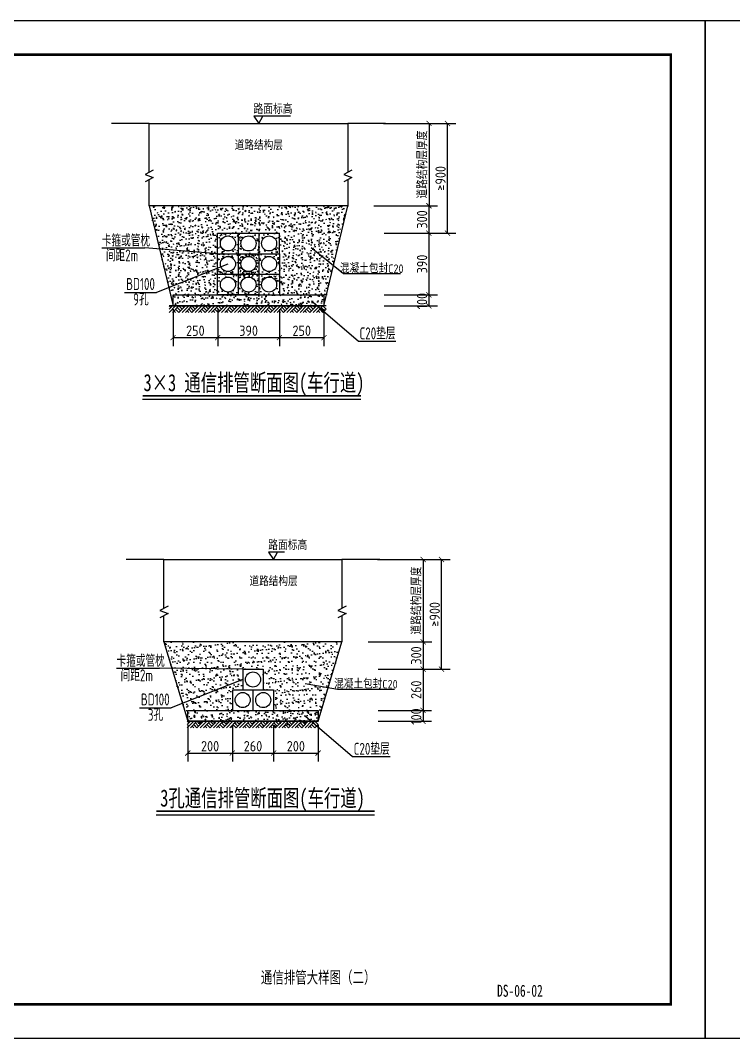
# Model space of a CAD drawing. Header units: millimetres. Extents: x 864899 to 866159, y 2547883 to 2548180.
# Drawn here: x 865539 to 865746.9, y 2547883 to 2548180 of the extents above; entities that cross this region are included whole.
import ezdxf
from ezdxf.enums import TextEntityAlignment as Align

# ---------------------------------------------------------------- set-up
doc = ezdxf.new("R2010")
doc.units = ezdxf.units.MM
doc.header["$LTSCALE"] = 1000
doc.layers.get('0').update_dxf_attribs({"linetype": 'CONTINUOUS'})
doc.layers.get('Defpoints').update_dxf_attribs({"linetype": 'CONTINUOUS'})
for name, color, linetype in [('0-TK', 7, 'CONTINUOUS'), ('LAYER1', 1, 'CONTINUOUS'), ('TK', 4, 'CONTINUOUS'), ('文字说明', 3, 'CONTINUOUS'), ('标注', 1, 'CONTINUOUS'), ('电照', 1, 'CONTINUOUS'), ('电照标注', 4, 'CONTINUOUS')]:
    doc.layers.add(name, color=color, linetype=linetype)
doc.styles.add('hz', font='tssdeng.shx', dxfattribs={"width": 0.9, "bigfont": 'hztxt.shx'})
doc.styles.add('HZTXT', font='仿宋_GB2312_0.ttf', dxfattribs={"width": 0.9, "height": 3})
doc.styles.get("Standard").update_dxf_attribs({"font": 'tssdeng.shx', "width": 0.9, "bigfont": 'hztxt.shx'})
doc.styles.add('仿宋', font='仿宋_GB2312_0.ttf', dxfattribs={"width": 0.7, "height": 3})
doc.dimstyles.new('Copy(3) of ISO-25', dxfattribs={"dimscale": 8, "dimtxt": 6, "dimasz": 2.5, "dimexe": 1, "dimexo": 30, "dimtad": 1, "dimtxsty": 'Standard', "dimblk": 'ARCHTICK', "dimcen": 2.5, "dimadec": 0, "dimazin": 0, "dimtfac": 1, "dimtmove": 0, "dimatfit": 3, "dimldrblk": 'ARCHTICK', "dimfxl": 1, "dimarcsym": 0})
pattern_1 = [(50, (-43.4924, 766.825), (3.586300913, -0.313760675), [0.375, -4.125]), (355, (-43.4924, 766.825), (-0.693756668, 3.7609606685), [0.3, -3.3]), (100.4514, (-43.1935, 766.7988), (2.8925469086, 3.4471977103), [0.31870095, -3.50571056]), (46.1842, (-43.4924, 767.825), (5.336205243, -0.827595072), [0.5625, -6.1875]), (96.6356, (-43.0477, 767.756), (4.673313528, 4.870589355), [0.47805144, -5.258565]), (351.1842, (-43.4924, 767.825), (4.673309726, 4.870593005), [0.45, -4.95]), (21, (-42.9924, 767.575), (2.9845352606, -2.0130944533), [0.375, -4.125]), (326, (-42.9924, 767.575), (1.2165766596, 3.625750225), [0.3, -3.3]), (71.4514, (-42.7437, 767.407), (4.201113143, 1.6126524835), [0.31870095, -3.50571056]), (37.5, (-43.4924, 766.8249), (0.0607992766, 1.66446926916), [0, -3.26, 0, -3.35, 0, -3.3125]), (7.5, (-43.4924, 766.8249), (1.3153476872, 1.9720585594), [0, -1.91, 0, -3.185, 0, -1.2625]), (327.5, (-44.6074, 766.8249), (2.66911218086, -0.1127743587), [0, -1.25, 0, -3.9, 0, -5.175]), (317.5, (-45.1074, 766.825), (2.9159308467, 0.5005249117), [0, -1.625, 0, -2.59, 0, -3.675])]
pattern_2 = [(37.5, (168.2075, 906.9254), (-0.0800015648, 2.4470661866), [0, -1.9304, 0, -2.159, 0, -2.06375]), (7.5, (168.2075, 906.9254), (2.2476164157, 3.584125503), [0, -1.0414, 0, -1.7399, 0, -0.66675]), (327.5, (166.6454, 906.9254), (3.9549618512, 0.0071859234), [0, -0.635, 0, -2.286, 0, -2.9845]), (317.5, (166.6454, 906.9254), (3.8177822624, 1.1146466163), [0, -0.3175, 0, -1.4986, 0, -1.7145])]

# ---------------------------------------------------------------- blocks, each defined once
blk = doc.blocks.new('_ArchTick')
at = {"color": 0, "linetype": 'ByBlock', "const_width": 0.15}
blk.add_lwpolyline([(-0.5, -0.5), (0.5, 0.5)], dxfattribs=at)
blk = doc.blocks.new('*D49')
at = {"color": 3, "lineweight": -2, "transparency": 16777216}
for p, q in [((865614.5, 2548095.69), (865614.5, 2548084.93)), ((865627.49, 2548095.69), (865627.49, 2548084.93))]:
    blk.add_line(p, q, dxfattribs=at)
at = {"color": 0, "lineweight": -2, "transparency": 16777216}
blk.add_line((865614.5, 2548087.43), (865627.49, 2548087.43), dxfattribs=at)
at = {"layer": 'Defpoints', "color": 0, "transparency": 16777216}
for p in [(865614.5, 2548096.69), (865627.49, 2548096.69), (865627.49, 2548087.43)]:
    blk.add_point(p, dxfattribs=at)
at = {"color": 0, "lineweight": -2, "transparency": 16777216, "xscale": 1.5, "yscale": 1.5, "zscale": 1.5, "rotation": 180}
blk.add_blockref('_ArchTick', (865614.5, 2548087.43), dxfattribs=at)
at = {"color": 0, "lineweight": -2, "transparency": 16777216, "xscale": 1.5, "yscale": 1.5, "zscale": 1.5}
blk.add_blockref('_ArchTick', (865627.49, 2548087.43), dxfattribs=at)
at = {"color": 3, "transparency": 16777216, "insert": (865621, 2548089.43), "char_height": 3, "attachment_point": 5}
blk.add_mtext('250', dxfattribs=at)
blk = doc.blocks.new('*D50')
at = {"color": 3, "lineweight": -2, "transparency": 16777216}
for p, q in [((865596.49, 2548095.69), (865596.49, 2548084.93)), ((865614.5, 2548095.69), (865614.5, 2548084.93))]:
    blk.add_line(p, q, dxfattribs=at)
at = {"color": 0, "lineweight": -2, "transparency": 16777216}
blk.add_line((865596.49, 2548087.43), (865614.5, 2548087.43), dxfattribs=at)
at = {"layer": 'Defpoints', "color": 0, "transparency": 16777216}
for p in [(865596.49, 2548096.69), (865614.5, 2548096.69), (865614.5, 2548087.43)]:
    blk.add_point(p, dxfattribs=at)
at = {"color": 0, "lineweight": -2, "transparency": 16777216, "xscale": 1.5, "yscale": 1.5, "zscale": 1.5, "rotation": 180}
blk.add_blockref('_ArchTick', (865596.49, 2548087.43), dxfattribs=at)
at = {"color": 0, "lineweight": -2, "transparency": 16777216, "xscale": 1.5, "yscale": 1.5, "zscale": 1.5}
blk.add_blockref('_ArchTick', (865614.5, 2548087.43), dxfattribs=at)
at = {"color": 3, "transparency": 16777216, "insert": (865605.5, 2548089.43), "char_height": 3, "attachment_point": 5}
blk.add_mtext('390', dxfattribs=at)
blk = doc.blocks.new('*D51')
at = {"color": 3, "lineweight": -2, "transparency": 16777216}
for p, q in [((865583.49, 2548095.69), (865583.49, 2548084.93)), ((865596.49, 2548095.69), (865596.49, 2548084.93))]:
    blk.add_line(p, q, dxfattribs=at)
at = {"color": 0, "lineweight": -2, "transparency": 16777216}
blk.add_line((865583.49, 2548087.43), (865596.49, 2548087.43), dxfattribs=at)
at = {"layer": 'Defpoints', "color": 0, "transparency": 16777216}
for p in [(865583.49, 2548096.69), (865596.49, 2548096.69), (865596.49, 2548087.43)]:
    blk.add_point(p, dxfattribs=at)
at = {"color": 0, "lineweight": -2, "transparency": 16777216, "xscale": 1.5, "yscale": 1.5, "zscale": 1.5, "rotation": 180}
blk.add_blockref('_ArchTick', (865583.49, 2548087.43), dxfattribs=at)
at = {"color": 0, "lineweight": -2, "transparency": 16777216, "xscale": 1.5, "yscale": 1.5, "zscale": 1.5}
blk.add_blockref('_ArchTick', (865596.49, 2548087.43), dxfattribs=at)
at = {"color": 3, "transparency": 16777216, "insert": (865589.99, 2548089.43), "char_height": 3, "attachment_point": 5}
blk.add_mtext('250', dxfattribs=at)
blk = doc.blocks.new('*D52')
at = {"color": 3, "lineweight": -2, "transparency": 16777216}
for p, q in [((865645.03, 2548117.89), (865660.59, 2548117.89)), ((865645.04, 2548099.89), (865660.59, 2548099.89))]:
    blk.add_line(p, q, dxfattribs=at)
at = {"color": 0, "lineweight": -2, "transparency": 16777216}
blk.add_line((865658.09, 2548117.89), (865658.09, 2548099.89), dxfattribs=at)
at = {"layer": 'Defpoints', "color": 0, "transparency": 16777216}
for p in [(865644.03, 2548117.89), (865644.04, 2548099.89), (865658.09, 2548099.89)]:
    blk.add_point(p, dxfattribs=at)
at = {"color": 0, "lineweight": -2, "transparency": 16777216, "xscale": 1.5, "yscale": 1.5, "zscale": 1.5}
for p, rotation in [((865658.09, 2548117.89), 90), ((865658.09, 2548099.89), 270)]:
    blk.add_blockref('_ArchTick', p, dxfattribs=dict(at, rotation=rotation))
at = {"color": 3, "transparency": 16777216, "insert": (865656.09, 2548108.89), "char_height": 3, "attachment_point": 5, "rotation": 90}
blk.add_mtext('390', dxfattribs=at)
blk = doc.blocks.new('*D53')
at = {"color": 3, "lineweight": -2, "transparency": 16777216}
for p, q in [((865644.84, 2548149.89), (865660.62, 2548149.89)), ((865642.03, 2548125.89), (865660.62, 2548125.89))]:
    blk.add_line(p, q, dxfattribs=at)
at = {"color": 0, "lineweight": -2, "transparency": 16777216}
blk.add_line((865658.12, 2548149.89), (865658.12, 2548125.89), dxfattribs=at)
at = {"layer": 'Defpoints', "color": 0, "transparency": 16777216}
for p in [(865643.84, 2548149.89), (865641.03, 2548125.89), (865658.12, 2548125.89)]:
    blk.add_point(p, dxfattribs=at)
at = {"color": 0, "lineweight": -2, "transparency": 16777216, "xscale": 1.5, "yscale": 1.5, "zscale": 1.5}
for p, rotation in [((865658.12, 2548149.89), 90), ((865658.12, 2548125.89), 270)]:
    blk.add_blockref('_ArchTick', p, dxfattribs=dict(at, rotation=rotation))
at = {"color": 3, "transparency": 16777216, "insert": (865656.12, 2548137.89), "char_height": 3, "attachment_point": 5, "rotation": 90}
blk.add_mtext('道路结构层厚度', dxfattribs=at)
blk = doc.blocks.new('*D54')
at = {"color": 3, "lineweight": -2, "transparency": 16777216}
for p, q in [((865642.24, 2548125.89), (865660.59, 2548125.89)), ((865645.03, 2548117.89), (865660.59, 2548117.89))]:
    blk.add_line(p, q, dxfattribs=at)
at = {"color": 0, "lineweight": -2, "transparency": 16777216}
blk.add_line((865658.09, 2548125.89), (865658.09, 2548117.89), dxfattribs=at)
at = {"layer": 'Defpoints', "color": 0, "transparency": 16777216}
for p in [(865641.24, 2548125.89), (865644.03, 2548117.89), (865658.09, 2548117.89)]:
    blk.add_point(p, dxfattribs=at)
at = {"color": 0, "lineweight": -2, "transparency": 16777216, "xscale": 1.5, "yscale": 1.5, "zscale": 1.5}
for p, rotation in [((865658.09, 2548125.89), 90), ((865658.09, 2548117.89), 270)]:
    blk.add_blockref('_ArchTick', p, dxfattribs=dict(at, rotation=rotation))
at = {"color": 3, "transparency": 16777216, "insert": (865656.09, 2548121.89), "char_height": 3, "attachment_point": 5, "rotation": 90}
blk.add_mtext('300', dxfattribs=at)
blk = doc.blocks.new('A$C36223B87')
for p, q in [((0, 0), (477, 477)), ((0, 239), (239, 477)), ((119, 358), (0, 477)), ((239, 0), (716, 477)), ((477, 0), (358, 119)), ((716, 0), (477, 239)), ((835, 119), (597, 358)), ((716, 0), (1193, 477)), ((955, 239), (716, 477)), ((1074, 358), (955, 477)), ((955, 0), (1432, 477)), ((1193, 0), (1671, 477)), ((1432, 0), (1313, 119)), ((1671, 0), (1432, 239)), ((1790, 119), (1551, 358)), ((1909, 239), (1671, 477)), ((1671, 0), (1909, 239))]:
    blk.add_line(p, q)
at = {"layer": 'LAYER1'}
blk.add_lwpolyline([(1909, 477), (0, 477)], dxfattribs=at)
blk = doc.blocks.new('*D55')
at = {"color": 3, "lineweight": -2, "transparency": 16777216}
for p, q in [((865645.03, 2548149.89), (865665.98, 2548149.89)), ((865645.03, 2548117.89), (865665.98, 2548117.89))]:
    blk.add_line(p, q, dxfattribs=at)
at = {"color": 0, "lineweight": -2, "transparency": 16777216}
blk.add_line((865663.48, 2548117.89), (865663.48, 2548149.89), dxfattribs=at)
at = {"layer": 'Defpoints', "color": 0, "transparency": 16777216}
for p in [(865644.03, 2548149.89), (865663.48, 2548149.89), (865644.03, 2548117.89)]:
    blk.add_point(p, dxfattribs=at)
at = {"color": 0, "lineweight": -2, "transparency": 16777216, "xscale": 1.5, "yscale": 1.5, "zscale": 1.5}
for p, rotation in [((865663.48, 2548149.89), 90), ((865663.48, 2548117.89), 270)]:
    blk.add_blockref('_ArchTick', p, dxfattribs=dict(at, rotation=rotation))
at = {"color": 3, "transparency": 16777216, "insert": (865661.48, 2548133.89), "char_height": 3, "attachment_point": 5, "rotation": 90}
blk.add_mtext('≥900', dxfattribs=at)
blk = doc.blocks.new('*D63')
at = {"color": 3, "lineweight": -2, "transparency": 16777216}
for p, q in [((865612.8, 2547974.51), (865612.8, 2547963.75)), ((865625.78, 2547974.51), (865625.78, 2547963.75))]:
    blk.add_line(p, q, dxfattribs=at)
at = {"color": 0, "lineweight": -2, "transparency": 16777216}
blk.add_line((865612.8, 2547966.25), (865625.78, 2547966.25), dxfattribs=at)
at = {"layer": 'Defpoints', "color": 0, "transparency": 16777216}
for p in [(865612.8, 2547975.51), (865625.78, 2547975.51), (865625.78, 2547966.25)]:
    blk.add_point(p, dxfattribs=at)
at = {"color": 0, "lineweight": -2, "transparency": 16777216, "xscale": 1.5, "yscale": 1.5, "zscale": 1.5, "rotation": 180}
blk.add_blockref('_ArchTick', (865612.8, 2547966.25), dxfattribs=at)
at = {"color": 0, "lineweight": -2, "transparency": 16777216, "xscale": 1.5, "yscale": 1.5, "zscale": 1.5}
blk.add_blockref('_ArchTick', (865625.78, 2547966.25), dxfattribs=at)
at = {"color": 3, "transparency": 16777216, "insert": (865619.29, 2547968.25), "char_height": 3, "attachment_point": 5}
blk.add_mtext('200', dxfattribs=at)
blk = doc.blocks.new('*D64')
at = {"color": 3, "lineweight": -2, "transparency": 16777216}
for p, q in [((865600.78, 2547974.51), (865600.78, 2547963.75)), ((865612.8, 2547974.51), (865612.8, 2547963.75))]:
    blk.add_line(p, q, dxfattribs=at)
at = {"color": 0, "lineweight": -2, "transparency": 16777216}
blk.add_line((865600.78, 2547966.25), (865612.8, 2547966.25), dxfattribs=at)
at = {"layer": 'Defpoints', "color": 0, "transparency": 16777216}
for p in [(865600.78, 2547975.51), (865612.8, 2547975.51), (865612.8, 2547966.25)]:
    blk.add_point(p, dxfattribs=at)
at = {"color": 0, "lineweight": -2, "transparency": 16777216, "xscale": 1.5, "yscale": 1.5, "zscale": 1.5, "rotation": 180}
blk.add_blockref('_ArchTick', (865600.78, 2547966.25), dxfattribs=at)
at = {"color": 0, "lineweight": -2, "transparency": 16777216, "xscale": 1.5, "yscale": 1.5, "zscale": 1.5}
blk.add_blockref('_ArchTick', (865612.8, 2547966.25), dxfattribs=at)
at = {"color": 3, "transparency": 16777216, "insert": (865606.79, 2547968.25), "char_height": 3, "attachment_point": 5}
blk.add_mtext('260', dxfattribs=at)
blk = doc.blocks.new('*D65')
at = {"color": 3, "lineweight": -2, "transparency": 16777216}
for p, q in [((865587.78, 2547974.51), (865587.78, 2547963.75)), ((865600.78, 2547974.51), (865600.78, 2547963.75))]:
    blk.add_line(p, q, dxfattribs=at)
at = {"color": 0, "lineweight": -2, "transparency": 16777216}
blk.add_line((865587.78, 2547966.25), (865600.78, 2547966.25), dxfattribs=at)
at = {"layer": 'Defpoints', "color": 0, "transparency": 16777216}
for p in [(865587.78, 2547975.51), (865600.78, 2547975.51), (865600.78, 2547966.25)]:
    blk.add_point(p, dxfattribs=at)
at = {"color": 0, "lineweight": -2, "transparency": 16777216, "xscale": 1.5, "yscale": 1.5, "zscale": 1.5, "rotation": 180}
blk.add_blockref('_ArchTick', (865587.78, 2547966.25), dxfattribs=at)
at = {"color": 0, "lineweight": -2, "transparency": 16777216, "xscale": 1.5, "yscale": 1.5, "zscale": 1.5}
blk.add_blockref('_ArchTick', (865600.78, 2547966.25), dxfattribs=at)
at = {"color": 3, "transparency": 16777216, "insert": (865594.28, 2547968.25), "char_height": 3, "attachment_point": 5}
blk.add_mtext('200', dxfattribs=at)
blk = doc.blocks.new('*D66')
at = {"color": 3, "lineweight": -2, "transparency": 16777216}
for p, q in [((865643.33, 2547990.72), (865658.88, 2547990.72)), ((865643.34, 2547978.71), (865658.88, 2547978.71))]:
    blk.add_line(p, q, dxfattribs=at)
at = {"color": 0, "lineweight": -2, "transparency": 16777216}
blk.add_line((865656.38, 2547990.72), (865656.38, 2547978.71), dxfattribs=at)
at = {"layer": 'Defpoints', "color": 0, "transparency": 16777216}
for p in [(865642.33, 2547990.72), (865642.34, 2547978.71), (865656.38, 2547978.71)]:
    blk.add_point(p, dxfattribs=at)
at = {"color": 0, "lineweight": -2, "transparency": 16777216, "xscale": 1.5, "yscale": 1.5, "zscale": 1.5}
for p, rotation in [((865656.38, 2547990.72), 90), ((865656.38, 2547978.71), 270)]:
    blk.add_blockref('_ArchTick', p, dxfattribs=dict(at, rotation=rotation))
at = {"color": 3, "transparency": 16777216, "insert": (865654.38, 2547984.71), "char_height": 3, "attachment_point": 5, "rotation": 90}
blk.add_mtext('260', dxfattribs=at)
blk = doc.blocks.new('*D67')
at = {"color": 3, "lineweight": -2, "transparency": 16777216}
for p, q in [((865643.14, 2548022.71), (865658.91, 2548022.71)), ((865640.33, 2547998.71), (865658.91, 2547998.71))]:
    blk.add_line(p, q, dxfattribs=at)
at = {"color": 0, "lineweight": -2, "transparency": 16777216}
blk.add_line((865656.41, 2548022.71), (865656.41, 2547998.71), dxfattribs=at)
at = {"layer": 'Defpoints', "color": 0, "transparency": 16777216}
for p in [(865642.14, 2548022.71), (865639.33, 2547998.71), (865656.41, 2547998.71)]:
    blk.add_point(p, dxfattribs=at)
at = {"color": 0, "lineweight": -2, "transparency": 16777216, "xscale": 1.5, "yscale": 1.5, "zscale": 1.5}
for p, rotation in [((865656.41, 2548022.71), 90), ((865656.41, 2547998.71), 270)]:
    blk.add_blockref('_ArchTick', p, dxfattribs=dict(at, rotation=rotation))
at = {"color": 3, "transparency": 16777216, "insert": (865654.41, 2548010.71), "char_height": 3, "attachment_point": 5, "rotation": 90}
blk.add_mtext('道路结构层厚度', dxfattribs=at)
blk = doc.blocks.new('*D68')
at = {"color": 3, "lineweight": -2, "transparency": 16777216}
for p, q in [((865640.54, 2547998.71), (865658.88, 2547998.71)), ((865643.33, 2547990.72), (865658.88, 2547990.72))]:
    blk.add_line(p, q, dxfattribs=at)
at = {"color": 0, "lineweight": -2, "transparency": 16777216}
blk.add_line((865656.38, 2547998.71), (865656.38, 2547990.72), dxfattribs=at)
at = {"layer": 'Defpoints', "color": 0, "transparency": 16777216}
for p in [(865639.54, 2547998.71), (865642.33, 2547990.72), (865656.38, 2547990.72)]:
    blk.add_point(p, dxfattribs=at)
at = {"color": 0, "lineweight": -2, "transparency": 16777216, "xscale": 1.5, "yscale": 1.5, "zscale": 1.5}
for p, rotation in [((865656.38, 2547998.71), 90), ((865656.38, 2547990.72), 270)]:
    blk.add_blockref('_ArchTick', p, dxfattribs=dict(at, rotation=rotation))
at = {"color": 3, "transparency": 16777216, "insert": (865654.38, 2547994.71), "char_height": 3, "attachment_point": 5, "rotation": 90}
blk.add_mtext('300', dxfattribs=at)
blk = doc.blocks.new('*D69')
at = {"color": 3, "lineweight": -2, "transparency": 16777216}
for p, q in [((865643.33, 2548022.71), (865664.28, 2548022.71)), ((865643.33, 2547990.72), (865664.28, 2547990.72))]:
    blk.add_line(p, q, dxfattribs=at)
at = {"color": 0, "lineweight": -2, "transparency": 16777216}
blk.add_line((865661.78, 2547990.72), (865661.78, 2548022.71), dxfattribs=at)
at = {"layer": 'Defpoints', "color": 0, "transparency": 16777216}
for p in [(865642.33, 2548022.71), (865661.78, 2548022.71), (865642.33, 2547990.72)]:
    blk.add_point(p, dxfattribs=at)
at = {"color": 0, "lineweight": -2, "transparency": 16777216, "xscale": 1.5, "yscale": 1.5, "zscale": 1.5}
for p, rotation in [((865661.78, 2548022.71), 90), ((865661.78, 2547990.72), 270)]:
    blk.add_blockref('_ArchTick', p, dxfattribs=dict(at, rotation=rotation))
at = {"color": 3, "transparency": 16777216, "insert": (865659.78, 2548006.71), "char_height": 3, "attachment_point": 5, "rotation": 90}
blk.add_mtext('≥900', dxfattribs=at)

msp = doc.modelspace()

# ---------------------------------------------------------------- hatches: boundary and pattern name
at = {"layer": 'TK'}
h = msp.add_hatch(dxfattribs=at)
h.set_pattern_fill('混凝土', color=0, scale=0.5)
h.set_pattern_definition(pattern_1)
h.paths.add_polyline_path([(865583.4875, 2548096.68842), (865594.4875, 2548096.68842), (865610.4875, 2548096.68842), (865627.4875, 2548096.68842), (865634.4475, 2548125.88842), (865576.5275, 2548125.88842)])
h.paths.add_polyline_path([(865596.4875, 2548117.88842), (865614.4875, 2548117.88842), (865614.4875, 2548111.88842), (865614.4875, 2548105.88842), (865608.4875, 2548105.88842), (865608.4875, 2548099.88842), (865602.4875, 2548099.88842), (865596.4875, 2548099.88842)], flags=16)
h.paths.add_polyline_path([(865601.6875, 2548108.88842, -1), (865597.2875, 2548108.88842, -1)], flags=0)
h.paths.add_polyline_path([(865601.6875, 2548102.88842, -1), (865597.2875, 2548102.88842, -1)], flags=0)
h.paths.add_polyline_path([(865597.2875, 2548114.88842, -1), (865601.6875, 2548114.88842, -1)], flags=0)
h.paths.add_polyline_path([(865607.6875, 2548108.88842, -1), (865603.2875, 2548108.88842, -1)], flags=0)
h.paths.add_polyline_path([(865607.6875, 2548102.88842, -1), (865603.2875, 2548102.88842, -1)], flags=0)
h.paths.add_polyline_path([(865603.2875, 2548114.88842, -1), (865607.6875, 2548114.88842, -1)], flags=0)
h.paths.add_polyline_path([(865613.6875, 2548108.88842, -1), (865609.2875, 2548108.88842, -1)], flags=0)
h.paths.add_polyline_path([(865613.6875, 2548102.88842, -1), (865609.2875, 2548102.88842, -1)], flags=16)
h.paths.add_polyline_path([(865609.2875, 2548114.88842, -1), (865613.6875, 2548114.88842, -1)], flags=0)
h = msp.add_hatch(dxfattribs=at)
h.set_pattern_fill('混凝土', color=0, scale=0.5)
h.set_pattern_definition(pattern_1)
h.paths.add_polyline_path([(865614.4875, 2548099.88842), (865627.4875, 2548099.88842), (865627.4875, 2548096.68842), (865634.4475, 2548125.88842), (865576.5275, 2548125.88842), (865579.54351, 2548113.23504), (865596.4875, 2548111.88842), (865596.4875, 2548117.88842), (865614.4875, 2548117.88842), (865614.4875, 2548111.88842)])
h = msp.add_hatch(dxfattribs=at)
h.set_pattern_fill('混凝土', color=0, scale=0.5)
h.set_pattern_definition(pattern_1)
h.paths.add_polyline_path([(865602.4875, 2548117.88842), (865596.4875, 2548117.88842), (865596.4875, 2548111.88842), (865602.4875, 2548111.88842)])
h.paths.add_polyline_path([(865601.6875, 2548114.88842, -1), (865597.2875, 2548114.88842, -1)], flags=16)
h = msp.add_hatch(dxfattribs=at)
h.set_pattern_fill('混凝土', color=0, scale=0.5)
h.set_pattern_definition(pattern_1)
h.paths.add_polyline_path([(865608.4875, 2548117.88842), (865602.4875, 2548117.88842), (865602.4875, 2548111.88842), (865608.4875, 2548111.88842)])
h.paths.add_polyline_path([(865607.6875, 2548114.88842, -1), (865603.2875, 2548114.88842, -1)], flags=16)
h = msp.add_hatch(dxfattribs=at)
h.set_pattern_fill('混凝土', color=0, scale=0.5)
h.set_pattern_definition(pattern_1)
h.paths.add_polyline_path([(865614.4875, 2548117.88842), (865608.4875, 2548117.88842), (865608.4875, 2548111.88842), (865614.4875, 2548111.88842)])
h.paths.add_polyline_path([(865613.6875, 2548114.88842, -1), (865609.2875, 2548114.88842, -1)], flags=16)
h = msp.add_hatch(dxfattribs=at)
h.set_pattern_fill('混凝土', color=0, scale=0.5)
h.set_pattern_definition(pattern_1)
h.paths.add_polyline_path([(865602.4875, 2548111.88842), (865596.4875, 2548111.88842), (865596.4875, 2548105.88842), (865602.4875, 2548105.88842)])
h.paths.add_polyline_path([(865601.6875, 2548108.88842, -1), (865597.2875, 2548108.88842, -1)], flags=16)
h = msp.add_hatch(dxfattribs=at)
h.set_pattern_fill('碎沙', color=0, scale=0.5)
h.set_pattern_definition([(37.5, (111.8846, 772.9761), (-0.0400007824, 1.22353309332), [0, -0.9652, 0, -1.0795, 0, -1.031875]), (7.5, (111.8846, 772.976), (1.1238082078, 1.7920627514), [0, -0.5207, 0, -0.86995, 0, -0.333375]), (327.5, (111.1036, 772.9761), (1.9774809256, 0.0035929617), [0, -0.3175, 0, -1.143, 0, -1.49225]), (317.5, (111.1036, 772.976), (1.9088911312, 0.5573233081), [0, -0.15875, 0, -0.7493, 0, -0.85725])])
h.paths.add_polyline_path([(865608.4875, 2548111.88842), (865602.4875, 2548111.88842), (865602.4875, 2548105.88842), (865608.4875, 2548105.88842)])
h.paths.add_polyline_path([(865607.6875, 2548108.88842, -1), (865603.2875, 2548108.88842, -1)], flags=16)
h = msp.add_hatch(dxfattribs=at)
h.set_pattern_fill('混凝土', color=0, scale=0.5)
h.set_pattern_definition(pattern_1)
h.paths.add_polyline_path([(865614.4875, 2548111.88842), (865608.4875, 2548111.88842), (865608.4875, 2548105.88842), (865614.4875, 2548105.88842)])
h.paths.add_polyline_path([(865613.6875, 2548108.88842, -1), (865609.2875, 2548108.88842, -1)], flags=16)
h = msp.add_hatch(dxfattribs=at)
h.set_pattern_fill('混凝土', color=0, scale=0.5)
h.set_pattern_definition(pattern_1)
h.paths.add_polyline_path([(865602.4875, 2548105.88842), (865596.4875, 2548105.88842), (865596.4875, 2548099.88842), (865602.4875, 2548099.88842)])
h.paths.add_polyline_path([(865601.6875, 2548102.88842, -1), (865597.2875, 2548102.88842, -1)], flags=16)
h = msp.add_hatch(dxfattribs=at)
h.set_pattern_fill('混凝土', color=0, scale=0.5)
h.set_pattern_definition(pattern_1)
h.paths.add_polyline_path([(865602.4875, 2548099.88842), (865608.4875, 2548099.88842), (865608.4875, 2548105.88842), (865602.4875, 2548105.88842)])
h.paths.add_polyline_path([(865607.6875, 2548102.88842, -1), (865603.2875, 2548102.88842, -1)], flags=16)
h = msp.add_hatch(dxfattribs=at)
h.set_pattern_fill('碎沙', color=0, scale=0.5)
h.set_pattern_definition(pattern_2)
h.paths.add_polyline_path([(865595.22824, 2547974.55693), (865594.27365, 2547973.60234), (865593.31906, 2547974.55693), (865594.27365, 2547975.51153), (865592.36446, 2547975.51153), (865590.45527, 2547973.60234), (865589.50068, 2547974.55693), (865590.45527, 2547975.51153), (865588.54609, 2547975.51153), (865588.06879, 2547975.03423), (865587.59149, 2547975.51153), (865587.78061, 2547975.51153), (865580.82061, 2547998.71153), (865632.74061, 2547998.71153), (865625.78061, 2547975.51153), (865624.82066, 2547975.51153), (865625.77526, 2547974.55693), (865624.82066, 2547973.60234), (865623.86607, 2547974.55693), (865624.37244, 2547975.06331), (865623.84937, 2547975.51153), (865622.91147, 2547975.51153), (865621.00229, 2547973.60234), (865620.04769, 2547974.55693), (865621.00229, 2547975.51153), (865619.0931, 2547975.51153), (865618.1385, 2547974.55693), (865617.18391, 2547973.60234), (865616.22932, 2547974.55693), (865617.18391, 2547975.51153), (865615.27472, 2547975.51153), (865613.36553, 2547973.60234), (865612.41094, 2547974.55693), (865613.36553, 2547975.51153), (865611.45634, 2547975.51153), (865610.50175, 2547974.55693), (865609.54716, 2547973.60234), (865608.59256, 2547974.55693), (865609.54716, 2547975.51153), (865607.63797, 2547975.51153), (865605.72878, 2547973.60234), (865604.77419, 2547974.55693), (865605.72878, 2547975.51153), (865603.81959, 2547975.51153), (865602.865, 2547974.55693), (865601.9104, 2547973.60234), (865600.95581, 2547974.55693), (865601.9104, 2547975.51153), (865600.00121, 2547975.51153), (865598.09203, 2547973.60234), (865597.13743, 2547974.55693), (865598.09203, 2547975.51153), (865596.18284, 2547975.51153)])
h.paths.add_polyline_path([(865603.78061, 2547984.71153), (865603.78061, 2547990.71153), (865609.78061, 2547990.71153), (865609.78061, 2547984.71153)], flags=0)
h.paths.add_polyline_path([(865601.58061, 2547981.71153, -1), (865605.98061, 2547981.71153, -1)], flags=0)
h.paths.add_polyline_path([(865607.58061, 2547981.71153, -1), (865611.98061, 2547981.71153, -1)], flags=0)
h.paths.add_polyline_path([(865604.58061, 2547987.71153, -1), (865608.98061, 2547987.71153, -1)], flags=0)
h.paths.add_polyline_path([(865612.78061, 2547978.71153), (865625.78061, 2547978.71153), (865625.78061, 2547975.51153), (865632.74061, 2547998.71153), (865580.82061, 2547998.71153), (865587.78061, 2547975.51153), (865587.78061, 2547978.71153)], flags=0)
h.paths.add_polyline_path([(865587.78061, 2547975.51153), (865598.78061, 2547975.51153), (865608.78061, 2547975.51153), (865625.78061, 2547975.51153), (865632.74061, 2547998.71153), (865580.82061, 2547998.71153)], flags=16)
h = msp.add_hatch(dxfattribs=at)
h.set_pattern_fill('碎沙', color=0)
h.set_pattern_definition([(37.5, (0, 0), (-0.0800015648, 2.4470661866), [0, -1.9304, 0, -2.159, 0, -2.06375]), (7.5, (0, 0), (2.2476164157, 3.584125503), [0, -1.0414, 0, -1.7399, 0, -0.66675]), (327.5, (-1.562, 0), (3.9549618512, 0.0071859234), [0, -0.635, 0, -2.286, 0, -2.9845]), (317.5, (-1.562, 0), (3.8177822624, 1.1146466163), [0, -0.3175, 0, -1.4986, 0, -1.7145])])
h.paths.add_polyline_path([(865632.74061, 2547998.71153), (865580.82061, 2547998.71153), (865583.151, 2547990.94356), (865603.78061, 2547990.71153), (865609.78061, 2547990.71153), (865609.78061, 2547984.71153), (865612.78061, 2547984.71153), (865612.78061, 2547978.71153), (865625.78061, 2547978.71153), (865625.78061, 2547975.51153)])
h = msp.add_hatch(dxfattribs=at)
h.set_pattern_fill('碎沙', color=0)
h.set_pattern_definition(pattern_2)
h.paths.add_polyline_path([(865600.78061, 2547984.71153), (865603.78061, 2547984.71153), (865603.78061, 2547987.71153), (865586.21224, 2547980.73943), (865587.78061, 2547975.51153), (865587.78061, 2547978.71153), (865600.78061, 2547978.71153)])
h.paths.add_polyline_path([(865603.78061, 2547987.71153), (865603.78061, 2547990.71153), (865583.151, 2547990.94356), (865586.21224, 2547980.73943)])
h = msp.add_hatch(dxfattribs=at)
h.set_pattern_fill('混凝土', color=0, scale=0.5)
h.set_pattern_definition([(50, (-186.6216, 645.648), (3.586300913, -0.313760675), [0.375, -4.125]), (355, (-186.6216, 645.648), (-0.693756668, 3.7609606685), [0.3, -3.3]), (100.4514, (-186.3227, 645.622), (2.8925469086, 3.4471977103), [0.31870095, -3.50571056]), (46.1842, (-186.6216, 646.648), (5.336205243, -0.827595072), [0.5625, -6.1875]), (96.6356, (-186.177, 646.579), (4.673313528, 4.870589355), [0.47805144, -5.258565]), (351.1842, (-186.6216, 646.648), (4.673309726, 4.870593005), [0.45, -4.95]), (21, (-186.1216, 646.398), (2.9845352606, -2.0130944533), [0.375, -4.125]), (326, (-186.1216, 646.398), (1.2165766596, 3.625750225), [0.3, -3.3]), (71.4514, (-185.873, 646.2303), (4.201113143, 1.6126524835), [0.31870095, -3.50571056]), (37.5, (-186.6216, 645.648), (0.0607992766, 1.66446926916), [0, -3.26, 0, -3.35, 0, -3.3125]), (7.5, (-186.6216, 645.648), (1.3153476872, 1.9720585594), [0, -1.91, 0, -3.185, 0, -1.2625]), (327.5, (-187.7366, 645.648), (2.66911218086, -0.1127743587), [0, -1.25, 0, -3.9, 0, -5.175]), (317.5, (-188.2366, 645.648), (2.9159308467, 0.5005249117), [0, -1.625, 0, -2.59, 0, -3.675])])
h.paths.add_polyline_path([(865626.0773, 2547978.71153), (865607.0773, 2547978.71153), (865587.78061, 2547978.71153), (865587.78061, 2547975.51153), (865588.54609, 2547975.51153), (865596.18284, 2547975.51153), (865603.81959, 2547975.51153), (865611.45634, 2547975.51153), (865619.0931, 2547975.51153), (865626.0773, 2547975.51153)])

# ---------------------------------------------------------------- linework, layer by layer
at = {"color": 3}
for p, q in [((865645.04333, 2548099.88842), (865660.59033, 2548099.88842)), ((865658.09033, 2548099.88842), (865658.09033, 2548096.68842)), ((865645.03367, 2548096.68842), (865660.59033, 2548096.68842)), ((865643.33644, 2547978.71153), (865658.88345, 2547978.71153)), ((865656.38345, 2547978.71153), (865656.38345, 2547975.51153)), ((865643.32678, 2547975.51153), (865658.88345, 2547975.51153))]:
    msp.add_line(p, q, dxfattribs=at)
at = {"linetype": 'Continuous', "const_width": 0.7}
msp.add_lwpolyline([(865343.65946, 2548169.95647), (865728.65946, 2548169.95647), (865728.65946, 2547892.95647), (865343.65946, 2547892.95647)], close=True, dxfattribs=at)
at = {"layer": '0-TK'}
for points in [[(865318.65946, 2548179.95647), (865738.65946, 2548179.95647), (865738.65946, 2547882.95647), (865318.65946, 2547882.95647)], [(865738.65946, 2548179.95647), (866158.65946, 2548179.95647), (866158.65946, 2547882.95647), (865738.65946, 2547882.95647)]]:
    msp.add_lwpolyline(points, close=True, dxfattribs=at)
at = {"layer": 'TK', "color": 0}
for p, q in [((865633.14465, 2548106.00756), (865623.71321, 2548113.5755)), ((865649.76874, 2548106.00756), (865633.14465, 2548106.00756)), ((865600.78061, 2547984.71153), (865600.78061, 2547978.71153)), ((865631.43776, 2547984.83067), (865622.00632, 2547986.39861)), ((865648.06185, 2547984.83067), (865631.43776, 2547984.83067))]:
    msp.add_line(p, q, dxfattribs=at)
at = {"layer": '文字说明', "lineweight": -3, "const_width": 0.5}
for points in [[(865574.5984, 2548070.45416), (865638.27833, 2548070.45416)], [(865578.58237, 2547949.27727), (865642.26229, 2547949.27727)]]:
    msp.add_lwpolyline(points, dxfattribs=at)
at = {"layer": '文字说明', "lineweight": -3}
for points in [[(865574.5984, 2548069.45416), (865638.27833, 2548069.45416)], [(865578.58237, 2547948.27727), (865642.26229, 2547948.27727)]]:
    msp.add_lwpolyline(points, dxfattribs=at)
at = {"layer": '标注', "color": 7, "lineweight": -3}
for p, q in [((865599.4875, 2548108.88842), (865578.64603, 2548100.61738)), ((865569.35925, 2548100.61738), (865578.64603, 2548100.61738)), ((865623.83577, 2548098.16271), (865637.5544, 2548086.40722)), ((865637.5544, 2548086.40722), (865648.45913, 2548086.40722)), ((865603.78061, 2547987.71153), (865582.93914, 2547979.44049)), ((865573.65236, 2547979.44049), (865582.93914, 2547979.44049)), ((865622.12888, 2547976.98582), (865635.84752, 2547965.23033)), ((865635.84752, 2547965.23033), (865646.75224, 2547965.23033))]:
    msp.add_line(p, q, dxfattribs=at)
for points in [[(865562.74145, 2548113.5753), (865575.26217, 2548113.5753)], [(865596.4875, 2548111.88842), (865575.26217, 2548113.5753)], [(865567.03456, 2547990.984), (865579.55528, 2547990.984)], [(865603.78061, 2547990.71153), (865579.55528, 2547990.984)]]:
    msp.add_lwpolyline(points, dxfattribs=at)
at = {"layer": '电照', "color": 1, "linetype": 'Continuous'}
for p, q in [((865576.5275, 2548149.88842), (865565.5275, 2548149.88842)), ((865645.4475, 2548149.88842), (865634.4475, 2548149.88842)), ((865580.82061, 2548022.71153), (865569.82061, 2548022.71153)), ((865643.74061, 2548022.71153), (865632.74061, 2548022.71153))]:
    msp.add_line(p, q, dxfattribs=at)
for points in [[(865617.71336, 2548151.99091), (865607.06513, 2548151.99091), (865608.4875, 2548149.88842)], [(865608.4875, 2548149.88842), (865609.6625, 2548151.99091)], [(865576.5275, 2548135.59913), (865576.5275, 2548149.88842), (865634.4475, 2548149.88842), (865634.4475, 2548135.59913)], [(865577.71619, 2548136.22948), (865575.33881, 2548134.96877), (865577.71619, 2548134.14446), (865575.33881, 2548132.88376)], [(865635.63619, 2548136.22948), (865633.25881, 2548134.96877), (865635.63619, 2548134.14446), (865633.25881, 2548132.88376)], [(865634.4475, 2548133.51411), (865634.4475, 2548125.88842), (865576.5275, 2548125.88842), (865576.5275, 2548133.51411)], [(865580.82061, 2548008.42224), (865580.82061, 2548022.71153), (865632.74061, 2548022.71153), (865632.74061, 2548008.42224)], [(865616.00647, 2548024.81403), (865611.35824, 2548024.81403), (865612.78061, 2548022.71153)], [(865612.78061, 2548022.71153), (865613.95561, 2548024.81403)], [(865582.0093, 2548009.05259), (865579.63192, 2548007.79188), (865582.0093, 2548006.96758), (865579.63192, 2548005.70687)], [(865633.9293, 2548009.05259), (865631.55192, 2548007.79188), (865633.9293, 2548006.96758), (865631.55192, 2548005.70687)], [(865632.74061, 2548006.33722), (865632.74061, 2547998.71153), (865580.82061, 2547998.71153), (865580.82061, 2548006.33722)]]:
    msp.add_lwpolyline(points, dxfattribs=at)
for centre in [(865599.4875, 2548114.88842), (865605.4875, 2548114.88842), (865611.4875, 2548114.88842), (865599.4875, 2548108.88842), (865605.4875, 2548108.88842), (865611.4875, 2548108.88842), (865599.4875, 2548102.88842), (865605.4875, 2548102.88842), (865611.4875, 2548102.88842), (865603.78061, 2547981.71153), (865609.78061, 2547981.71153)]:
    msp.add_circle(centre, 2.2, dxfattribs=at)
at = {"layer": '电照标注', "color": 1}
for p, q in [((865602.4875, 2548117.88842), (865602.4875, 2548099.88842)), ((865608.4875, 2548117.88842), (865608.4875, 2548099.88842)), ((865608.4875, 2548111.88842), (865614.4875, 2548111.88842)), ((865608.4875, 2548111.88842), (865614.4875, 2548111.88842)), ((865614.4875, 2548111.88842), (865614.4875, 2548099.88842)), ((865603.78061, 2547990.71153), (865603.78061, 2547984.71153)), ((865609.78061, 2547990.71153), (865609.78061, 2547984.71153)), ((865612.78061, 2547990.71153), (865612.78061, 2547990.71153)), ((865606.78061, 2547984.71153), (865606.78061, 2547978.71153)), ((865612.78061, 2547984.71153), (865612.78061, 2547978.71153))]:
    msp.add_line(p, q, dxfattribs=at)
at = {"layer": '电照标注', "color": 0}
for points in [[(865576.5275, 2548125.88842), (865583.4875, 2548096.68842), (865594.4875, 2548096.68842), (865610.4875, 2548096.68842), (865627.4875, 2548096.68842), (865634.4475, 2548125.88842), (865576.5275, 2548125.88842)], [(865580.82061, 2547998.71153), (865587.78061, 2547975.51153), (865598.78061, 2547975.51153), (865608.78061, 2547975.51153), (865625.78061, 2547975.51153), (865632.74061, 2547998.71153), (865580.82061, 2547998.71153)]]:
    msp.add_lwpolyline(points, dxfattribs=at)
at = {"layer": '电照标注', "color": 1}
for points in [[(865596.4875, 2548111.88842), (865602.4875, 2548111.88842), (865608.4875, 2548111.88842), (865608.4875, 2548099.88842), (865602.4875, 2548099.88842), (865596.4875, 2548099.88842), (865596.4875, 2548117.88842)], [(865596.4875, 2548117.88842), (865614.4875, 2548117.88842)], [(865614.4875, 2548111.88842), (865614.4875, 2548117.88842)], [(865596.4875, 2548111.88842), (865614.4875, 2548111.88842)], [(865614.4875, 2548111.88842), (865614.4875, 2548111.88842)], [(865614.4875, 2548111.88842), (865614.4875, 2548111.88842)], [(865614.4875, 2548111.88842), (865614.4875, 2548111.88842)], [(865596.4875, 2548105.88842), (865614.4875, 2548105.88842)], [(865608.4875, 2548099.88842), (865627.4875, 2548099.88842), (865627.4875, 2548096.68842), (865583.4875, 2548096.68842), (865583.4875, 2548099.88842), (865608.4875, 2548099.88842)], [(865603.78061, 2547990.71153), (865609.78061, 2547990.71153)], [(865612.78061, 2547990.71153), (865612.78061, 2547990.71153)], [(865612.78061, 2547990.71153), (865612.78061, 2547990.71153)], [(865612.78061, 2547990.71153), (865612.78061, 2547990.71153)], [(865612.78061, 2547990.71153), (865612.78061, 2547990.71153)], [(865600.78061, 2547984.71153), (865612.78061, 2547984.71153)], [(865612.78061, 2547978.71153), (865625.78061, 2547978.71153), (865625.78061, 2547975.51153), (865587.78061, 2547975.51153), (865587.78061, 2547978.71153), (865612.78061, 2547978.71153)]]:
    msp.add_lwpolyline(points, dxfattribs=at)
msp.add_circle((865606.78061, 2547987.71153), 2.2, dxfattribs=at)

# ---------------------------------------------------------------- block references
at = {"color": 3, "xscale": 1.5, "yscale": 1.5, "zscale": 1.5}
for p, rotation in [((865658.09033, 2548099.88842), 90), ((865658.09033, 2548096.68842), 270), ((865656.38345, 2547978.71153), 90), ((865656.38345, 2547975.51153), 270)]:
    msp.add_blockref('_ArchTick', p, dxfattribs=dict(at, rotation=rotation))
at = {"layer": '电照', "linetype": 'Continuous', "lineweight": 0, "xscale": 0.003999999957159162, "yscale": 0.003999999957159162, "zscale": 0.003999999957159162}
for p in [(865582.31953, 2548094.77923), (865589.95628, 2548094.77923), (865597.59303, 2548094.77923), (865605.22979, 2548094.77923), (865612.86654, 2548094.77923), (865620.50329, 2548094.77923), (865587.59149, 2547973.60234), (865595.22824, 2547973.60234), (865602.865, 2547973.60234), (865610.50175, 2547973.60234), (865618.1385, 2547973.60234)]:
    msp.add_blockref('A$C36223B87', p, dxfattribs=at)

# ---------------------------------------------------------------- texts
at = {"linetype": 'Continuous', "style": '仿宋', "width": 0.7}
for s, p in [('通信排管大样图（二）', (865625.79253, 2547900.89679)), ('DS-06-02', (865684.62692, 2547896.92665))]:
    msp.add_text(s, height=3.5, dxfattribs=at).set_placement(p, align=Align.MIDDLE)
at = {"color": 3, "char_height": 3, "attachment_point": 5, "rotation": 90}
for insert in [(865656.09033, 2548098.06446), (865654.38345, 2547976.88757)]:
    msp.add_mtext('100', dxfattribs=dict(at, insert=insert))
at = {"layer": '文字说明', "style": 'HZTXT', "width": 0.7}
for s, p in [('3×3 通信排管断面图(车行道)', (865574.86915, 2548071.8138)), ('3孔通信排管断面图(车行道)', (865579.74234, 2547950.63691))]:
    msp.add_text(s, height=5, dxfattribs=at).set_placement(p)
at = {"layer": '标注', "style": 'hz', "width": 0.9}
for s, p in [('道路结构层', (865608.4875, 2548143.73893)), ('混凝土包封C20', (865641.41944, 2548107.83945)), ('道路结构层', (865612.78061, 2548016.56204)), ('混凝土包封C20', (865639.71255, 2547986.66256))]:
    msp.add_text(s, height=2.5, dxfattribs=at).set_placement(p, align=Align.MIDDLE)
at = {"layer": '电照', "color": 1, "linetype": 'Continuous', "style": 'hz', "width": 0.9}
for p in [(865606.95751, 2548152.63709), (865611.25062, 2548025.4602)]:
    msp.add_text('路面标高', height=3, dxfattribs=at).set_placement(p)
at = {"layer": '电照标注', "lineweight": -3, "style": 'hz', "width": 0.7}
for s, p in [('卡箍或管枕', (865562.69568, 2548114.0073)), ('间距2m', (865563.89469, 2548109.64018)), ('BD100', (865569.81763, 2548101.31172)), ('9孔', (865571.8326, 2548096.83605)), ('C20垫层', (865637.84484, 2548086.91229)), ('卡箍或管枕', (865566.98879, 2547991.41601)), ('间距2m', (865568.18781, 2547987.17359)), ('BD100', (865574.11074, 2547980.13483)), ('3孔', (865576.12572, 2547975.65916)), ('C20垫层', (865636.13795, 2547965.7354))]:
    msp.add_text(s, height=3.5, dxfattribs=at).set_placement(p)

# ---------------------------------------------------------------- dimensions: what is measured, and where the dimension line sits
at = {"color": 3}
for base, p1, p2, picture, middle in [((865658.11988, 2548125.88842), (865643.84333, 2548149.88842), (865641.03367, 2548125.88842), '*D53', (865656.11988, 2548137.88842)), ((865656.41299, 2547998.71153), (865642.13644, 2548022.71153), (865639.32678, 2547998.71153), '*D67', (865654.41299, 2548010.71153))]:
    dim = msp.add_linear_dim(base=base, p1=p1, p2=p2, angle=90, text='道路结构层厚度', dimstyle='Copy(3) of ISO-25', override={"dimscale": 0.5, "dimasz": 3, "dimexe": 5, "dimexo": 2, "dimgap": 1, "dimlfac": 20, "dimblk1": 'ArchTick', "dimblk2": 'ArchTick', "dimsah": 1, "dimclre": 3, "dimclrt": 3}, dxfattribs=at)
    dim.commit()
    dim.dimension.update_dxf_attribs({"geometry": picture, "text_midpoint": middle})
for p1, p2, picture, middle in [((865644.03367, 2548117.89215), (865644.03367, 2548149.88842), '*D55', (865661.4843, 2548133.89028)), ((865642.32678, 2547990.71526), (865642.32678, 2548022.71153), '*D69', (865659.77741, 2548006.71339))]:
    dim = msp.add_aligned_dim(p1=p1, p2=p2, distance=-19.45064, text='≥900', dimstyle='Copy(3) of ISO-25', override={"dimscale": 0.5, "dimasz": 3, "dimexe": 5, "dimexo": 2, "dimgap": 1, "dimlfac": 20, "dimblk1": 'ArchTick', "dimblk2": 'ArchTick', "dimsah": 1, "dimclre": 3, "dimclrt": 3}, dxfattribs=at)
    dim.commit()
    dim.dimension.update_dxf_attribs({"geometry": picture, "text_midpoint": middle})
for base, p1, p2, text, picture, middle in [((865658.09033, 2548117.89215), (865641.24333, 2548125.88842), (865644.03367, 2548117.89215), '300', '*D54', (865658.09033, 2548121.88842)), ((865658.09033, 2548099.88842), (865644.03367, 2548117.89215), (865644.04333, 2548099.88842), '390', '*D52', (865658.09033, 2548108.89028)), ((865656.38345, 2547990.71526), (865639.53644, 2547998.71153), (865642.32678, 2547990.71526), '300', '*D68', (865656.38345, 2547994.71153)), ((865656.38345, 2547978.71153), (865642.32678, 2547990.71526), (865642.33644, 2547978.71153), '260', '*D66', (865656.38345, 2547984.71339))]:
    dim = msp.add_linear_dim(base=base, p1=p1, p2=p2, angle=90, text=text, dimstyle='Copy(3) of ISO-25', override={"dimscale": 0.5, "dimasz": 3, "dimexe": 5, "dimexo": 2, "dimgap": 1, "dimlfac": 20, "dimblk1": 'ArchTick', "dimblk2": 'ArchTick', "dimsah": 1, "dimclre": 3, "dimclrt": 3, "dimtmove": 1}, dxfattribs=at)
    dim.commit()
    dim.dimension.update_dxf_attribs({"geometry": picture, "text_midpoint": middle, "dimtype": 160})
for base, p1, p2, text, picture, middle in [((865596.4875, 2548087.43177), (865583.4875, 2548096.68842), (865596.4875, 2548096.68842), '250', '*D51', (865589.9875, 2548089.43177)), ((865614.50329, 2548087.43177), (865596.4875, 2548096.68842), (865614.50329, 2548096.68842), '390', '*D50', (865605.4954, 2548089.43177)), ((865627.4875, 2548087.43177), (865614.50329, 2548096.68842), (865627.4875, 2548096.68842), '250', '*D49', (865620.9954, 2548089.43177)), ((865600.78061, 2547966.25489), (865587.78061, 2547975.51153), (865600.78061, 2547975.51153), '200', '*D65', (865594.28061, 2547968.25489)), ((865612.7964, 2547966.25489), (865600.78061, 2547975.51153), (865612.7964, 2547975.51153), '260', '*D64', (865606.78851, 2547968.25489)), ((865625.78061, 2547966.25489), (865612.7964, 2547975.51153), (865625.78061, 2547975.51153), '200', '*D63', (865619.28851, 2547968.25489))]:
    dim = msp.add_linear_dim(base=base, p1=p1, p2=p2, text=text, dimstyle='Copy(3) of ISO-25', override={"dimscale": 0.5, "dimasz": 3, "dimexe": 5, "dimexo": 2, "dimgap": 1, "dimlfac": 20, "dimblk1": 'ArchTick', "dimblk2": 'ArchTick', "dimsah": 1, "dimclre": 3, "dimclrt": 3}, dxfattribs=at)
    dim.commit()
    dim.dimension.update_dxf_attribs({"geometry": picture, "text_midpoint": middle})

doc.saveas('drawing.dxf')
